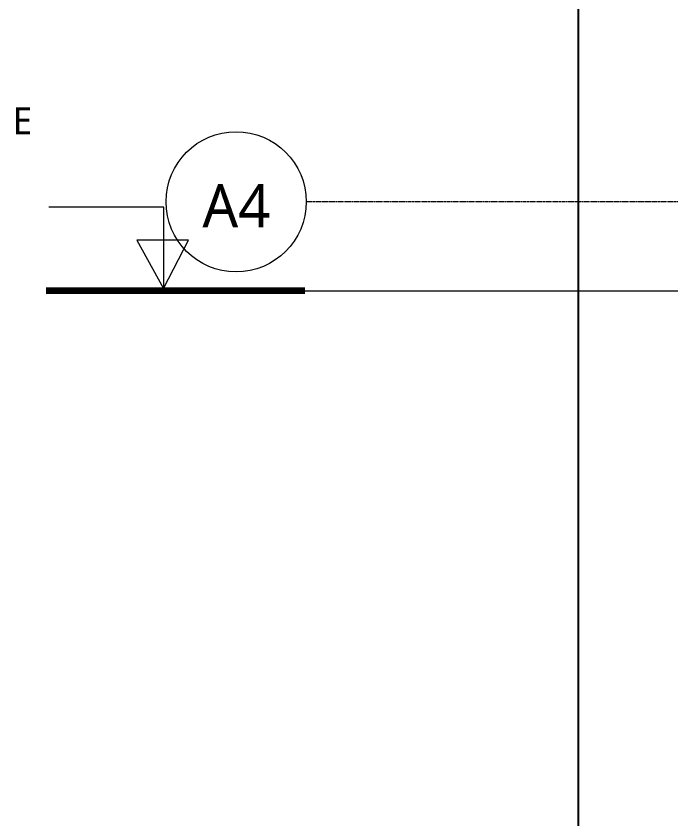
# Model space of a CAD drawing. Header units: millimetres. Extents: x 139864 to 546726, y 40253 to 3921401762.
# Drawn here: x 263015 to 267571, y 78275 to 83856 of the extents above; entities that cross this region are included whole.
import ezdxf

# ---------------------------------------------------------------- set-up
doc = ezdxf.new("R2010")
doc.units = ezdxf.units.MM
doc.linetypes.add('Centre', pattern=[12.5, 2.5, -1.875, 6.25, -1.875])
doc.linetypes.add('Ligne de quadrillage', pattern=[22.225, 12.7, -3.175, 3.175, -3.175])
for name, color, linetype, lineweight in [('AS-20_AXES-ET-FILES', 12, 'Centre', 9), ('AS-21_EPAIS', 211, 'Continuous', 9), ('AS-24_TRES-FIN', 9, 'Continuous', 9), ('AS-30_COTE-1', 1, 'Continuous', 5), ('AS-31_TXT-1', 32, 'Continuous', 5)]:
    doc.layers.add(name, color=color, linetype=linetype, lineweight=lineweight)
doc.styles.add('Trebuchet MS', font='trebuc.ttf', dxfattribs={"height": 187.5})
doc.styles.add('Trebuchet MS_1', font='trebuc.ttf', dxfattribs={"height": 300})
doc.styles.add('Trebuchet MS_2', font='trebuc.ttf', dxfattribs={"height": 165})
doc.dimstyles.new('Cotes_linéaires', dxfattribs={"dimscale": 304.8, "dimtxt": 170.1069, "dimasz": 0.615157, "dimexe": 0.492126, "dimexo": 0.0625, "dimgap": 0.049213, "dimtad": 1, "dimdec": 0, "dimlfac": 0.1, "dimzin": 0, "dimdsep": 46, "dimtxsty": 'Trebuchet MS_2', "dimblk1": 'OBLIQUE', "dimblk2": 'OBLIQUE', "dimsah": 1, "dimcen": 0.09, "dimdle": 0.246063, "dimazin": 0, "dimtfac": 1, "dimtdec": 4, "dimtix": 1, "dimtmove": 0, "dimatfit": 3, "dimfxl": 0, "dimtvp": 1, "dimtolj": 1, "dimtzin": 0, "dimarcsym": 0})

# ---------------------------------------------------------------- blocks, each defined once
blk = doc.blocks.new('Quadrillage - Extrémité de la ligne de quadrillage - Cercle-4360-12_ Niveau 12 -  BAT BUREAUX')
at = {"layer": 'AS-20_AXES-ET-FILES', "linetype": 'Continuous', "lineweight": 5}
blk.add_circle((0, 0), 6.5, dxfattribs=at)
blk = doc.blocks.new('_Oblique')
at = {"color": 0, "linetype": 'ByBlock', "lineweight": -2}
blk.add_line((-0.5, -0.5), (0.5, 0.5), dxfattribs=at)
blk = doc.blocks.new('DIMBLOCK18-12_ Niveau 12 -  BAT BUREAUX')
at = {"layer": 'AS-30_COTE-1', "color": 0, "lineweight": -2, "transparency": 16777216}
for p, q in [((266927.8, 72563.2), (266927.8, 98519)), ((266983.8, 98444), (266777.8, 98444)), ((266983.8, 72638.2), (266777.8, 72638.2))]:
    blk.add_line(p, q, dxfattribs=at)
at = {"layer": 'Defpoints', "color": 0, "transparency": 16777216}
for p in [(266927.8, 98444), (267002.8, 98444), (267002.8, 72638.2)]:
    blk.add_point(p, dxfattribs=at)
at = {"layer": 'AS-30_COTE-1', "color": 0, "lineweight": -2, "transparency": 16777216, "xscale": 187.5, "yscale": 187.5, "zscale": 187.5}
for p, rotation in [((266927.8, 98444), 90), ((266927.8, 72638.2), 270)]:
    blk.add_blockref('_Oblique', p, dxfattribs=dict(at, rotation=rotation))
at = {"layer": 'AS-30_COTE-1', "color": 0, "transparency": 16777216, "insert": (266828.9, 85541.1), "char_height": 165, "width": 581.247, "attachment_point": 5, "rotation": 90, "style": 'Trebuchet MS_2'}
blk.add_mtext('\\A1;2581', dxfattribs=at)

msp = doc.modelspace()

# ---------------------------------------------------------------- linework, layer by layer
at = {"layer": 'AS-20_AXES-ET-FILES', "linetype": 'Ligne de quadrillage', "lineweight": 5}
msp.add_line((283140.81053, 82564.90886), (265033.51195, 82564.90886), dxfattribs=at)
at = {"layer": 'AS-20_AXES-ET-FILES'}
msp.add_line((263834.99883, 81946.74456), (281025.74229, 81946.74456), dxfattribs=at)
at = {"layer": 'AS-21_EPAIS', "lineweight": 140}
msp.add_line((265023.4954, 81946.74456), (263223.4954, 81946.74456), dxfattribs=at)
at = {"layer": 'AS-24_TRES-FIN'}
for p, q in [((264043.4954, 82528.60647), (263243.4954, 82528.60647)), ((264043.4954, 81946.74456), (264043.4954, 82528.60647)), ((263856.35157, 82297.44386), (264041.94806, 81961.34403)), ((264214.10252, 82297.44386), (263856.35157, 82297.44386)), ((264041.94806, 81961.34403), (264214.10252, 82297.44386))]:
    msp.add_line(p, q, dxfattribs=at)

# ---------------------------------------------------------------- block references
at = {"layer": 'AS-20_AXES-ET-FILES', "linetype": 'Continuous', "lineweight": 5, "xscale": 74.99999999999996, "yscale": 74.99999999999996, "zscale": 74.99999999999996, "rotation": 89.99999999999979}
msp.add_blockref('Quadrillage - Extrémité de la ligne de quadrillage - Cercle-4360-12_ Niveau 12 -  BAT BUREAUX', (264546.01195, 82564.90886), dxfattribs=at)

# ---------------------------------------------------------------- texts
at = {"layer": 'AS-20_AXES-ET-FILES', "linetype": 'Continuous', "lineweight": 5, "insert": (264547.94659, 82686.58511), "char_height": 300, "width": 560.3668831, "attachment_point": 2, "line_spacing_factor": 1.048425, "style": 'Trebuchet MS_1'}
msp.add_mtext('A4', dxfattribs=at)
at = {"layer": 'AS-31_TXT-1', "color": 7, "insert": (262991.35554, 83221.75535), "char_height": 187.5, "width": 168.354375, "attachment_point": 1, "style": 'Trebuchet MS'}
msp.add_mtext('E', dxfattribs=at)

# ---------------------------------------------------------------- dimensions: what is measured, and where the dimension line sits
at = {"layer": 'AS-30_COTE-1'}
dim = msp.add_linear_dim(base=(266927.81983, 98444.03499), p1=(267002.81983, 72638.18359), p2=(267002.81983, 98444.03499), angle=90, dimstyle='Cotes_linéaires', override={"dimpost": '<>', "dimfxl": 25805.851399}, dxfattribs=at)
dim.commit()
dim.dimension.update_dxf_attribs({"geometry": 'DIMBLOCK18-12_ Niveau 12 -  BAT BUREAUX', "text_midpoint": (266828.87538, 85541.10929)})

doc.saveas('drawing.dxf')
